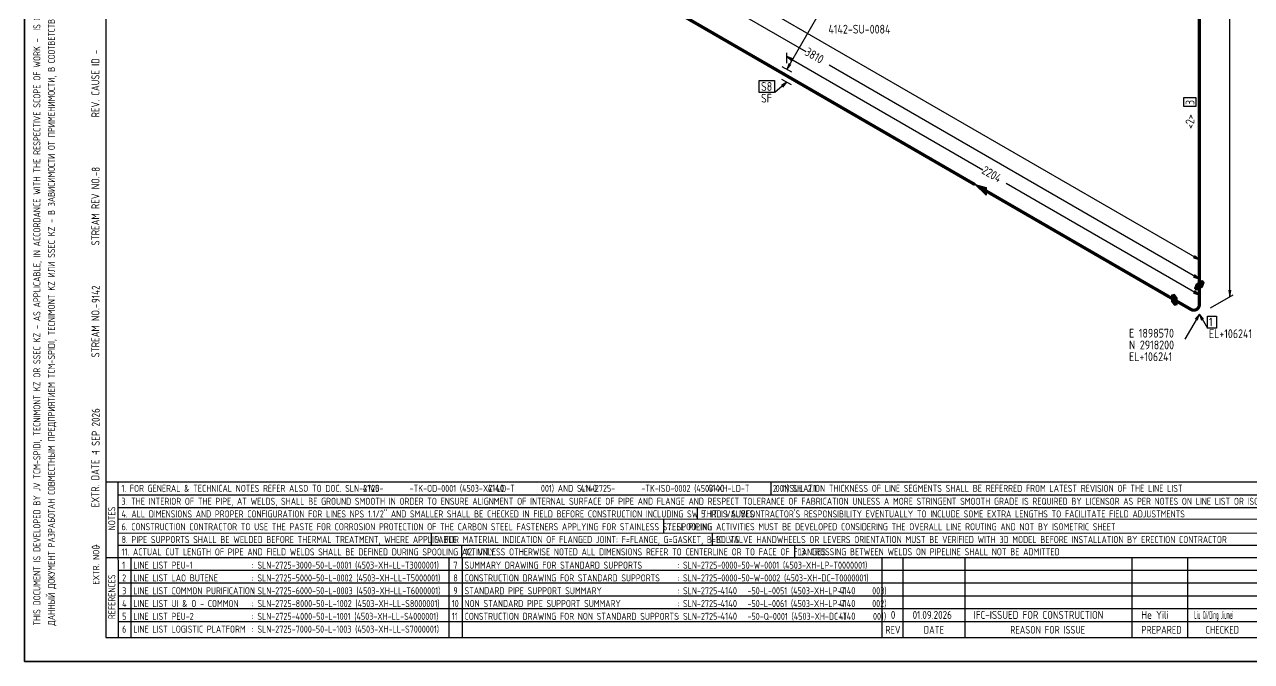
# Model space of a CAD drawing. Extents: x 0 to 594, y 0 to 420.
# Drawn here: x 0 to 383.4, y 0 to 199 of the extents above; entities that cross this region are included whole.
import ezdxf

# ---------------------------------------------------------------- set-up
doc = ezdxf.new("R2010")
doc.units = 0
doc.header["$MEASUREMENT"] = 0
doc.linetypes.add('BORDER_2012_SLN$0$8001.Solid', pattern=[0])
for name, color, linetype, lineweight in [('BORDER_2012_SLN$0$BG_01', 7, 'BORDER_2012_SLN$0$8001.Solid', 25), ('BORDER_2012_SLN$0$BG_02', 7, 'BORDER_2012_SLN$0$8001.Solid', 25), ('BORDER_2012_SLN$0$BG_Level_1', 7, 'BORDER_2012_SLN$0$8001.Solid', 25), ('BORDER_2012_SLN$0$Level_1', 7, 'BORDER_2012_SLN$0$8001.Solid', 25), ('BORDER_2012_SLN$0$Level_18', 7, 'BORDER_2012_SLN$0$8001.Solid', 25)]:
    doc.layers.add(name, color=color, linetype=linetype, lineweight=lineweight)
doc.layers.add('GT_1', color=7, linetype='Continuous')
doc.styles.add('BORDER_2012_SLN$0$GOST type A', font='GOST type A')
doc.styles.add('HTX1', font='')
doc.styles.get('HTX1').set_extended_font_data('GOST type A')

# ---------------------------------------------------------------- blocks, each defined once
blk = doc.blocks.new('BORDER_2012_SLN')
at = {"layer": 'BORDER_2012_SLN$0$BG_Level_1', "color": 7, "lineweight": -3}
for p, q in [((402.7, 56), (25.4, 56)), ((29.11, 56), (29.22, 7.5)), ((233.25, 56), (233.24, 52)), ((402.7, 52), (29.1, 52)), ((402.7, 47.99), (29.16, 48.01)), ((210.22, 48), (210.22, 44.42)), ((402.7, 44.41), (29.17, 44.42)), ((199.61, 44.42), (199.61, 40.02)), ((402.7, 39.96), (29.15, 40.07)), ((127.1, 40.04), (127.1, 36.23)), ((214.87, 40.02), (214.87, 36.23)), ((136.5, 36.23), (136.5, 32.43)), ((240.64, 36.23), (240.64, 32.43)), ((33.22, 32.43), (33.22, 7.59)), ((132.63, 32.43), (132.63, 7.6)), ((136.8, 32.43), (136.8, 7.59))]:
    blk.add_line(p, q, dxfattribs=at)
at = {"layer": 'BORDER_2012_SLN$0$Level_1', "color": 7, "lineweight": -3}
for p, q in [((25.4, 412.5), (25.4, 7.5)), ((402.7, 36.23), (29.15, 36.23)), ((402.7, 32.43), (25.4, 32.43)), ((267.9, 32.43), (267.91, 7.5)), ((274.59, 7.5), (274.59, 32.43)), ((293.91, 7.5), (293.91, 32.43)), ((346.11, 7.5), (346.11, 32.43)), ((363.55, 7.5), (363.55, 32.43)), ((402.7, 28.43), (29.17, 28.43)), ((402.7, 24.43), (29.18, 24.43)), ((402.7, 20.43), (29.19, 20.43)), ((402.7, 16.43), (29.2, 16.43)), ((402.7, 12.43), (29.2, 12.43)), ((25.4, 7.5), (588.6, 7.5))]:
    blk.add_line(p, q, dxfattribs=at)
at = {"layer": 'BORDER_2012_SLN$0$Level_18', "color": 7, "lineweight": -3, "flags": 128}
blk.add_lwpolyline([(0, 0), (0, 420), (594, 420), (594, 0)], close=True, dxfattribs=at)
at = {"color": 7, "char_height": 2.2, "attachment_point": 1, "style": 'BORDER_2012_SLN$0$GOST type A'}
for s, insert in [('{\\l\\fGOST type A|b0|i0;\\T1;1}', (30.5, 31.2)), ('{\\l\\fGOST type A|b0|i0;\\T1;: SLN-2725-3000-50-L-0001 (4503-XH-LL-T3000001)}', (71, 31.2)), ('{\\l\\fGOST type A|b0|i0;\\T1;7}', (134, 31.2)), ('{\\l\\fGOST type A|b0|i0;\\T1;SUMMARY DRAWING FOR STANDARD SUPPORTS}', (137.5, 31.2)), ('{\\l\\fGOST type A|b0|i0;\\T1;: SLN-2725-0000-50-W-0001 (4503-XH-LP-T0000001)}', (204, 31.2)), ('{\\l\\fGOST type A|b0|i0;\\T1;2}', (30.5, 27.2)), ('{\\l\\fGOST type A|b0|i0;\\T1;LINE LIST LAO BUTENE}', (34, 27.2)), ('{\\l\\fGOST type A|b0|i0;\\T1;: SLN-2725-5000-50-L-0002 (4503-XH-LL-T5000001)}', (71, 27.2)), ('{\\l\\fGOST type A|b0|i0;\\T1;8}', (134, 27.2)), ('{\\l\\fGOST type A|b0|i0;\\T1;CONSTRUCTION DRAWING FOR STANDARD SUPPORTS}', (137.5, 27.2)), ('{\\l\\fGOST type A|b0|i0;\\T1;: SLN-2725-0000-50-W-0002 (4503-XH-DC-T0000001)}', (204, 27.2)), ('{\\l\\fGOST type A|b0|i0;\\T1;3}', (30.5, 23.2)), ('{\\l\\fGOST type A|b0|i0;\\T1;LINE LIST COMMON PURIFICATION}', (34, 23.2)), ('{\\l\\fGOST type A|b0|i0;\\T1;: SLN-2725-6000-50-L-0003 (4503-XH-LL-T6000001)}', (71, 23.2)), ('{\\l\\fGOST type A|b0|i0;\\T1;9}', (134, 23.2)), ('{\\C256;STANDARD PIPE SUPPORT SUMMARY}', (137.5, 23.2)), ('{\\fGOST type A|b0|i0|c0|p34;: SLN-2725-       -50-L-0051 (4503-XH-LP-T       003)}', (204, 23.2)), ('{\\l\\fGOST type A|b0|i0;\\T1;4}', (30.5, 19.2)), ('{\\l\\fGOST type A|b0|i0;\\T1;LINE LIST UI & O - COMMON}', (34, 19.2)), ('{\\l\\fGOST type A|b0|i0;\\T1;: SLN-2725-8000-50-L-1002 (4503-XH-LL-S8000001)}', (71, 19.2)), ('{\\l\\fGOST type A|b0|i0;\\T1;10}', (133.5, 19.2)), ('{\\l\\fGOST type A|b0|i0;\\T1;NON STANDARD PIPE SUPPORT SUMMARY}', (137.5, 19.2)), ('{\\fGOST type A|b0|i0|c0|p34;: SLN-2725-       -50-L-0061 (4503-XH-LP-T       002)}', (204, 19.2)), ('{\\l\\fGOST type A|b0|i0;\\T1;: SLN-2725-4000-50-L-1001 (4503-XH-LL-S4000001)}', (71, 15.2)), ('{\\fGOST type A|b0|i0|c0|p34;: SLN-2725-       -50-Q-0001 (4503-XH-DC-T       001)}', (204, 15.2)), ('{\\l\\fGOST type A|b0|i0;\\T1;5}', (30.5, 15.2)), ('{\\l\\fGOST type A|b0|i0;\\T1;LINE LIST PEU-2}', (34, 15.2)), ('{\\l\\fGOST type A|b0|i0;\\T1;11}', (133.5, 15.2)), ('{\\C256;CONSTRUCTION DRAWING FOR NON STANDARD SUPPORTS}', (137.5, 15.2)), ('{\\l\\fGOST type A|b0|i0;\\T1;6}', (30.5, 11.2)), ('{\\l\\fGOST type A|b0|i0;\\T1;LINE LIST LOGISTIC PLATFORM}', (34, 11.2)), ('{\\l\\fGOST type A|b0|i0;\\T1;: SLN-2725-7000-50-L-1003 (4503-XH-LL-S7000001)}', (71, 11.2))]:
    blk.add_mtext(s, dxfattribs=dict(at, insert=insert))
at = {"layer": 'BORDER_2012_SLN$0$BG_01', "color": 7, "attachment_point": 1, "rotation": 90, "style": 'BORDER_2012_SLN$0$GOST type A'}
for s, insert, char_height in [('{\\fGOST type A|b0|i0|c134|p34;\\W1.01;ДАННЫЙ ДОКУМЕНТ РАЗРАБОТАН СОВМЕСТНЫМ ПРЕДПРИЯТИЕМ \\fGOST type A|b0|i0|c0|p34;TCM-SPIDI, TECNIMONT KZ \\fGOST type A|b0|i0|c134|p34;ИЛИ \\fGOST type A|b0|i0|c0|p34;SSEC KZ - \\fGOST type A|b0|i0|c134|p34;В ЗАВИСИМОСТИ ОТ ПРИМЕНИМОСТИ\\fGOST type A|b0|i0|c0|p34;, \\fGOST type A|b0|i0|c134|p34;В СООТВЕТСТВИИ С СООТВЕТСТВУЮЩЕЙ ОБЛАСТЬЮ РАБОТ\\fGOST type A|b0|i0|c0|p34;. \\fGOST type A|b0|i0|c134|p34;ЯВЛЯЕТСЯ КОНФИДЕНЦИАЛЬНЫМ И НЕ МОЖЕТ БЫТЬ ИСПОЛЬЗОВАН ДРУГИМИ ЛИЦАМИ ДЛЯ КАКИХ\\fGOST type A|b0|i0|c0|p34;-\\fGOST type A|b0|i0|c134|p34;ЛИБО ЦЕЛЕЙ\\fGOST type A|b0|i0|c0|p34;, \\fGOST type A|b0|i0|c134|p34;КРОМЕ ПРОЕКТА \\fGOST type A|b0|i0|c0|p34;SILLENO.}', (7.3, 11.21), 2.2), ('{\\l\\fGOST type A|b0|i0;\\T1;EXTR. DATE -}', (20.86, 48.18), 2.5), ('{\\l\\fGOST type A|b0|i0;\\T1;EXTR. NO.-}', (21.36, 24.02), 2)]:
    blk.add_mtext(s, dxfattribs=dict(at, insert=insert, char_height=char_height))
at = {"layer": 'BORDER_2012_SLN$0$BG_01', "color": 7, "insert": (2.76, 11.2), "char_height": 2.2, "attachment_point": 1, "rotation": 90, "line_spacing_factor": 1.090909, "style": 'BORDER_2012_SLN$0$GOST type A'}
blk.add_mtext('{\\fGOST type A|b0|i0|c0|p34;\\W1.01;THIS DOCUMENT IS DEVELOPED BY JV TCM-SPIDI, TECNIMONT KZ OR SSEC KZ - AS APPLICABLE, IN ACCORDANCE WITH THE RESPECTIVE SCOPE OF WORK -  IS CONFIDENTIAL AND CANNOT BE USED BY OTHERS FOR ANY PURPOSE OTHER THAN THE SILLENO PROJECT}', dxfattribs=at)
at = {"layer": 'BORDER_2012_SLN$0$BG_02', "color": 7, "char_height": 2.5, "attachment_point": 1, "rotation": 90, "style": 'BORDER_2012_SLN$0$GOST type A'}
for s, insert in [('{\\l\\fGOST type A|b0|i0;\\T1;REV. CAUSE ID - }', (20.9, 170)), ('{\\l\\fGOST type A|b0|i0;\\T1;STREAM REV NO.-}', (20.9, 130)), ('{\\l\\fGOST type A|b0|i0;\\T1;STREAM NO.-}', (20.9, 95))]:
    blk.add_mtext(s, dxfattribs=dict(at, insert=insert))
at = {"layer": 'BORDER_2012_SLN$0$BG_Level_1', "color": 7, "attachment_point": 1, "style": 'BORDER_2012_SLN$0$GOST type A'}
for s, insert, char_height in [('{\\fGOST type A|b0|i0|c0|p34;\\C256; 1. FOR GENERAL & TECHNICAL NOTES REFER ALSO TO DOC. SLN-2725-       -TK-OD-0001 (4503-XZ-LD-T       001) AND SLN-2725-       -TK-ISO-0002 (4503-XH-LD-T       001) SH. 2.1}', (29.11, 55.19), 2.2), ('{\\fGOST type A|b0|i0|c0|p34;\\C256;2. INSULATION THICKNESS OF LINE SEGMENTS SHALL BE REFERRED FROM LATEST REVISION OF THE LINE LIST}', (233.84, 55.19), 2.2), ('{\\fGOST type A|b0|i0|c0|p34;\\C256; 3. THE INTERIOR OF THE PIPE, AT WELDS, SHALL BE GROUND SMOOTH IN ORDER TO ENSURE ALIGNMENT OF INTERNAL SURFACE OF PIPE AND FLANGE AND RESPECT TOLERANCE OF FABRICATION UNLESS A MORE STRINGENT SMOOTH GRADE IS REQUIRED BY LICENSOR AS PER NOTES ON LINE LIST OR ISOMETRIC}', (29.12, 51.15), 2.2), ('{\\fGOST type A|b0|i0|c0|p34;\\C256; 4. ALL DIMENSIONS AND PROPER CONFIGURATION FOR LINES NPS 1.1/2" AND SMALLER SHALL BE CHECKED IN FIELD BEFORE CONSTRUCTION INCLUDING SW THRD VALVES}', (29.13, 47.2), 2.2), ("{\\C256; 5. IT IS SUBCONTRACTOR'S RESPONSIBILITY EVENTUALLY TO INCLUDE SOME EXTRA LENGTHS TO FACILITATE FIELD ADJUSTMENTS}", (210.22, 47.2), 2.2), ('{\\C256; 6. CONSTRUCTION CONTRACTOR TO USE THE PASTE FOR CORROSION PROTECTION OF THE CARBON STEEL FASTENERS APPLYING FOR STAINLESS STEEL PIPING}', (29.14, 43.2), 2.2), ('{\\C256; 7. SPOOLING ACTIVITIES MUST BE DEVELOPED CONSIDERING THE OVERALL LINE ROUTING AND NOT BY ISOMETRIC SHEET}', (199.61, 43.2), 2.2), ('{\\C256; 8. PIPE SUPPORTS SHALL BE WELDED BEFORE THERMAL TREATMENT, WHERE APPLICABLE}', (29.15, 39.2), 2.2), ('{\\C256; 9. FOR MATERIAL INDICATION OF FLANGED JOINT: F=FLANGE, G=GASKET, B=BOLTS}', (127.1, 39.2), 2.2), ('{\\C256; 10. VALVE HANDWHEELS OR LEVERS ORIENTATION MUST BE VERIFIED WITH 3D MODEL BEFORE INSTALLATION BY ERECTION CONTRACTOR}', (214.87, 39.2), 2.2), ('{\\C256; 11. ACTUAL CUT LENGTH OF PIPE AND FIELD WELDS SHALL BE DEFINED DURING SPOOLING ACTIVITY}', (29.16, 35.32), 2.2), ('{\\C256; 12. UNLESS OTHERWISE NOTED ALL DIMENSIONS REFER TO CENTERLINE OR TO FACE OF FLANGES}', (136.5, 35.35), 2.2), ('{\\C256; 13. CROSSING BETWEEN WELDS ON PIPELINE SHALL NOT BE ADMITTED}', (240.64, 35.38), 2.2), ('{\\l\\fGOST type A|b0|i0;\\T1;LINE LIST PEU-1}', (34, 31.2), 2.2), ('{\\l\\fGOST type A|b0|i0;\\T1;REV}', (269, 11.1), 2.4), ('{\\l\\fGOST type A|b0|i0;\\T1;DATE}', (281, 11.1), 2.4), ('{\\l\\fGOST type A|b0|i0;\\T1;REASON FOR ISSUE}', (308, 11.1), 2.4), ('{\\l\\fGOST type A|b0|i0;\\T1;PREPARED}', (349, 11.1), 2.4), ('{\\l\\fGOST type A|b0|i0;\\T1;CHECKED}', (369, 11.1), 2.4)]:
    blk.add_mtext(s, dxfattribs=dict(at, insert=insert, char_height=char_height))
at = {"layer": 'BORDER_2012_SLN$0$BG_Level_1', "color": 7, "char_height": 2.2, "attachment_point": 1, "rotation": 90, "style": 'BORDER_2012_SLN$0$GOST type A'}
for s, insert in [('{\\l\\fGOST type A|b0|i0;\\T1;NOTES}', (26.15, 40.99)), ('{\\l\\fGOST type A|b0|i0;\\T1;REFERENCES}', (26.15, 13.23))]:
    blk.add_mtext(s, dxfattribs=dict(at, insert=insert))

msp = doc.modelspace()

# ---------------------------------------------------------------- linework, layer by layer
at = {"layer": 'GT_1', "flags": 128}
for points in [[(0, 0), (594, 0), (594, 420), (0, 420), (0, 0)], [(127.6, 257.9), (244.1, 190.6)], [(376.6, 114), (376.6, 228.6)], [(238.2, 185), (250.7, 206.7)], [(367.1, 125.5), (235.8, 201.3)], [(238.2, 187), (238.2, 190.2)], [(240.1, 188.3), (238.2, 189), (239.7, 187.7)], [(238.2, 189), (299.4, 153.6)], [(236.6, 185.9), (239.7, 184.2)], [(236.6, 185.9), (239.7, 184.2)], [(238.9, 186.9), (238.2, 185), (239.5, 186.5)], [(367.1, 119.5), (251.4, 186.3)], [(229.6, 181.5), (234.3, 181.5), (234.3, 177.8), (229.6, 177.8), (229.6, 181.5)], [(238.2, 181), (234.4, 177.8)], [(236.9, 179.5), (238.2, 181), (236.5, 180)], [(239.7, 180.2), (236.6, 181.9)], [(239.7, 180.2), (236.6, 181.9)], [(362.3, 173.4), (362.3, 176.2), (366, 176.2), (366, 173.4), (362.3, 173.4)], [(300.5, 147), (300.5, 145.7), (297, 149), (300.5, 148.1), (300.5, 145.9), (297.4, 148.8), (300.5, 148), (300.5, 146), (297.7, 148.6), (300.5, 147.9), (300.5, 146.2), (298.1, 148.4), (300.5, 147.7), (300.5, 146.4), (298.4, 148.2), (300.5, 147.6), (300.5, 146.5), (298.7, 148), (300.5, 147.4), (300.5, 146.7), (299, 147.9), (300.5, 147.2), (300.5, 146.8), (299.4, 147.7), (300.5, 147.1), (300.5, 147), (297, 149)], [(367.1, 114.5), (306.7, 149.4)], [(365.2, 126.2), (367.1, 125.5), (365.6, 126.8)], [(367.1, 112.5), (367.1, 126.7)], [(365.2, 120.2), (367.1, 119.5), (365.6, 120.8)], [(366.2, 116), (365.7, 116.7), (366.2, 118), (368, 119), (368.5, 118.3), (368, 117), (366.2, 116)], [(367.1, 112.5), (367.1, 120.7)], [(365.2, 115.2), (367.1, 114.5), (365.6, 115.8)], [(365.738, 116.8), (367.64, 116.8)], [(365.771, 116.6), (367.28, 116.6)], [(365.815, 117), (368, 117)], [(365.892, 117.2), (368.077, 117.2)], [(365.914, 116.4), (366.92, 116.4)], [(365.969, 117.4), (368.154, 117.4)], [(366.046, 117.6), (368.231, 117.6)], [(366.057, 116.2), (366.56, 116.2)], [(366.123, 117.8), (368.308, 117.8)], [(366.2, 118), (368.385, 118)], [(366.56, 118.2), (368.462, 118.2)], [(366.92, 118.4), (368.429, 118.4)], [(367.1, 112.5), (367.1, 115.7)], [(367.28, 118.6), (368.286, 118.6)], [(367.64, 118.8), (368.143, 118.8)], [(376.3, 116), (376.6, 114), (376.9, 116)], [(358.4, 112.5), (359.3, 111.3), (360.2, 111.5), (360.2, 113.5), (359.3, 114.7), (358.4, 114.5), (358.4, 112.5)], [(358.4, 114.4), (359.525, 114.4)], [(358.4, 114.2), (359.675, 114.2)], [(358.4, 114), (359.825, 114)], [(358.4, 113.8), (359.975, 113.8)], [(358.4, 113.6), (360.125, 113.6)], [(358.4, 113.4), (360.2, 113.4)], [(358.4, 113.2), (360.2, 113.2)], [(358.4, 113), (360.2, 113)], [(358.4, 112.8), (360.2, 112.8)], [(358.4, 112.6), (360.2, 112.6)], [(358.475, 112.4), (360.2, 112.4)], [(358.625, 112.2), (360.2, 112.2)], [(358.775, 112), (360.2, 112)], [(358.85, 114.6), (359.375, 114.6)], [(358.925, 111.8), (360.2, 111.8)], [(359.075, 111.6), (360.2, 111.6)], [(359.225, 111.4), (359.75, 111.4)], [(370.6, 110.5), (377.7, 114.6)], [(367.1, 108.5), (362.6, 100.7)], [(366.4, 106.6), (367.1, 108.5), (365.8, 107)], [(368.4, 107), (367.1, 108.5), (367.8, 106.6)], [(367.1, 108.5), (369.6, 104.2)], [(369.6, 107.9), (372.5, 107.9), (372.5, 104.2), (369.6, 104.2), (369.6, 107.9)]]:
    msp.add_lwpolyline(points, dxfattribs=at)
at = {"layer": 'GT_1', "const_width": 1, "flags": 128}
for points in [[(238.2, 183), (127.6, 246.9)], [(367.1, 224.8), (367.1, 117.5)], [(297, 149), (238.2, 183)], [(359.3, 113), (300.5, 147)], [(367.1, 117.5), (367.1, 111.5)], [(364.5, 110), (359.3, 113)]]:
    msp.add_lwpolyline(points, dxfattribs=at)
msp.add_lwpolyline([(367.1, 111.5, -0.577557), (364.5, 110)], format="xyb", dxfattribs=at)

# ---------------------------------------------------------------- block references
at = {"linetype": 'Continuous'}
msp.add_blockref('BORDER_2012_SLN', (0, 0), dxfattribs=at)

# ---------------------------------------------------------------- texts
at = {"layer": 'GT_1', "style": 'HTX1'}
for s, height, width, p in [('4142-SU-0084', 2.75, 1.02, (251.2, 196.2)), ('S8', 2.75, 1.02, (230.129, 178.3)), ('SF', 2.75, 1.02, (230.129, 174.633)), ('1', 2.75, 1.02, (370.1, 104.7)), ('E 1898570', 2.75, 1.02, (345.129, 101.2)), ('EL+106241', 2.75, 1.02, (370.1, 101.033)), ('N 2918200', 2.75, 1.02, (345.129, 97.533)), ('EL+106241', 2.75, 1.02, (345.129, 93.867)), ('4140', 2.25, 1.02, (105.7, 53)), ('4140', 2.25, 1.02, (144.7, 53)), ('4140', 2.25, 1.02, (173.7, 53)), ('4140', 2.25, 1.02, (213.5, 53)), ('4140', 2.25, 1.02, (217.5, 21)), ('4140', 2.25, 1.02, (254.5, 21)), ('4140', 2.25, 1.02, (217.5, 17)), ('4140', 2.25, 1.02, (254.5, 17)), ('0', 2.5, 1.02, (270.7, 13.3)), ('0', 2.5, 1.02, (270.7, 13.3)), ('0', 2.5, 1.02, (270.7, 13.3)), ('0', 2.5, 1.02, (270.7, 13.3)), ('0', 2.5, 1.02, (270.7, 13.3)), ('0', 2.5, 1.02, (270.7, 13.3)), ('0', 2.5, 1.02, (270.7, 13.3)), ('0', 2.5, 1.02, (270.7, 13.3)), ('0', 2.5, 1.02, (270.7, 13.3)), ('0', 2.5, 1.02, (270.7, 13.3)), ('0', 2.5, 1.02, (270.7, 13.3)), ('0', 2.5, 1.02, (270.7, 13.3)), ('0', 2.5, 1.02, (270.7, 13.3)), ('0', 2.5, 1.02, (270.7, 13.3)), ('0', 2.5, 1.02, (270.7, 13.3)), ('0', 2.5, 1.02, (270.7, 13.3)), ('01.09.2026', 2.5, 1.02, (277.5, 13.3)), ('01.09.2026', 2.5, 1.02, (277.5, 13.3)), ('01.09.2026', 2.5, 1.02, (277.5, 13.3)), ('01.09.2026', 2.5, 1.02, (277.5, 13.3)), ('01.09.2026', 2.5, 1.02, (277.5, 13.3)), ('01.09.2026', 2.5, 1.02, (277.5, 13.3)), ('01.09.2026', 2.5, 1.02, (277.5, 13.3)), ('01.09.2026', 2.5, 1.02, (277.5, 13.3)), ('01.09.2026', 2.5, 1.02, (277.5, 13.3)), ('01.09.2026', 2.5, 1.02, (277.5, 13.3)), ('01.09.2026', 2.5, 1.02, (277.5, 13.3)), ('01.09.2026', 2.5, 1.02, (277.5, 13.3)), ('01.09.2026', 2.5, 1.02, (277.5, 13.3)), ('01.09.2026', 2.5, 1.02, (277.5, 13.3)), ('01.09.2026', 2.5, 1.02, (277.5, 13.3)), ('01.09.2026', 2.5, 1.02, (277.5, 13.3)), ('IFC-ISSUED FOR CONSTRUCTION', 2.5, 1.02, (296.6, 13.3)), ('IFC-ISSUED FOR CONSTRUCTION', 2.5, 1.02, (296.6, 13.3)), ('IFC-ISSUED FOR CONSTRUCTION', 2.5, 1.02, (296.6, 13.3)), ('IFC-ISSUED FOR CONSTRUCTION', 2.5, 1.02, (296.6, 13.3)), ('IFC-ISSUED FOR CONSTRUCTION', 2.5, 1.02, (296.6, 13.3)), ('IFC-ISSUED FOR CONSTRUCTION', 2.5, 1.02, (296.6, 13.3)), ('IFC-ISSUED FOR CONSTRUCTION', 2.5, 1.02, (296.6, 13.3)), ('IFC-ISSUED FOR CONSTRUCTION', 2.5, 1.02, (296.6, 13.3)), ('IFC-ISSUED FOR CONSTRUCTION', 2.5, 1.02, (296.6, 13.3)), ('IFC-ISSUED FOR CONSTRUCTION', 2.5, 1.02, (296.6, 13.3)), ('IFC-ISSUED FOR CONSTRUCTION', 2.5, 1.02, (296.6, 13.3)), ('IFC-ISSUED FOR CONSTRUCTION', 2.5, 1.02, (296.6, 13.3)), ('IFC-ISSUED FOR CONSTRUCTION', 2.5, 1.02, (296.6, 13.3)), ('IFC-ISSUED FOR CONSTRUCTION', 2.5, 1.02, (296.6, 13.3)), ('IFC-ISSUED FOR CONSTRUCTION', 2.5, 1.02, (296.6, 13.3)), ('IFC-ISSUED FOR CONSTRUCTION', 2.5, 1.02, (296.6, 13.3)), ('He Yili', 2.5, 1.02, (349, 13.3)), ('He Yili', 2.5, 1.02, (349, 13.3)), ('He Yili', 2.5, 1.02, (349, 13.3)), ('He Yili', 2.5, 1.02, (349, 13.3)), ('He Yili', 2.5, 1.02, (349, 13.3)), ('He Yili', 2.5, 1.02, (349, 13.3)), ('He Yili', 2.5, 1.02, (349, 13.3)), ('He Yili', 2.5, 1.02, (349, 13.3)), ('He Yili', 2.5, 1.02, (349, 13.3)), ('He Yili', 2.5, 1.02, (349, 13.3)), ('He Yili', 2.5, 1.02, (349, 13.3)), ('He Yili', 2.5, 1.02, (349, 13.3)), ('He Yili', 2.5, 1.02, (349, 13.3)), ('He Yili', 2.5, 1.02, (349, 13.3)), ('He Yili', 2.5, 1.02, (349, 13.3)), ('He Yili', 2.5, 1.02, (349, 13.3)), ('Liu Qi/Ding Jiumei', 2.5, 0.45, (365.5, 13.3)), ('Liu Qi/Ding Jiumei', 2.5, 0.45, (365.5, 13.3)), ('Liu Qi/Ding Jiumei', 2.5, 0.45, (365.5, 13.3)), ('Liu Qi/Ding Jiumei', 2.5, 0.45, (365.5, 13.3)), ('Liu Qi/Ding Jiumei', 2.5, 0.45, (365.5, 13.3)), ('Liu Qi/Ding Jiumei', 2.5, 0.45, (365.5, 13.3)), ('Liu Qi/Ding Jiumei', 2.5, 0.45, (365.5, 13.3)), ('Liu Qi/Ding Jiumei', 2.5, 0.45, (365.5, 13.3)), ('Liu Qi/Ding Jiumei', 2.5, 0.45, (365.5, 13.3)), ('Liu Qi/Ding Jiumei', 2.5, 0.45, (365.5, 13.3)), ('Liu Qi/Ding Jiumei', 2.5, 0.45, (365.5, 13.3)), ('Liu Qi/Ding Jiumei', 2.5, 0.45, (365.5, 13.3)), ('Liu Qi/Ding Jiumei', 2.5, 0.45, (365.5, 13.3)), ('Liu Qi/Ding Jiumei', 2.5, 0.45, (365.5, 13.3)), ('Liu Qi/Ding Jiumei', 2.5, 0.45, (365.5, 13.3)), ('Liu Qi/Ding Jiumei', 2.5, 0.45, (365.5, 13.3)), ('4140', 2.25, 1.02, (217.5, 13)), ('4140', 2.25, 1.02, (254.5, 13))]:
    msp.add_text(s, height=height, dxfattribs=dict(at, width=width)).set_placement(p)
at = {"layer": 'GT_1', "style": 'HTX1', "width": 1.02}
for s, height, rotation, p in [('3810', 2.75, 330, (243.534, 189.633)), ('3', 2.75, 90, (365.55, 173.866)), ('<2>', 2.75, 90, (365.55, 166.386)), ('8', 2.5, 90, (23.5, 153)), ('2204', 2.75, 330, (298.834, 152.683)), ('9142', 2.5, 90, (23.5, 112)), ('1 SEP 2026', 2.5, 90, (23.5, 65)), ('0', 2.5, 90, (23.5, 35))]:
    msp.add_text(s, height=height, rotation=rotation, dxfattribs=at).set_placement(p)

doc.saveas('drawing.dxf')
